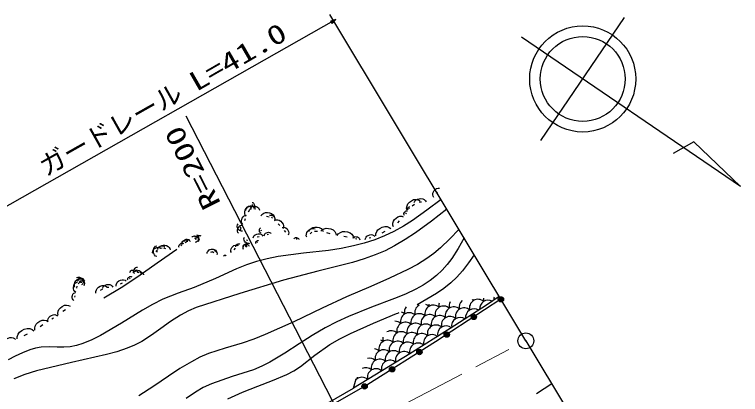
# Model space of a CAD drawing. Units: millimetres, scale not verified. Extents: x 40000 to 680000, y 20000 to 380000.
# Drawn here: x 505524 to 573972, y 304498 to 340290 of the extents above; entities that cross this region are included whole.
import ezdxf
from ezdxf.enums import TextEntityAlignment as Align

# ---------------------------------------------------------------- set-up
doc = ezdxf.new("R2010")
doc.units = ezdxf.units.MM
doc.header["$LTSCALE"] = 1000
doc.linetypes.add('CHAIN', pattern=[18.5, 12, -1.5, 3.5, -1.5])
doc.layers.add('M-BGD', color=7, linetype='Continuous', lineweight=25)
doc.layers.add('M-BMK', color=2, linetype='CHAIN', lineweight=13)
doc.styles.add('ＭＳ ゴシック', font='')
doc.styles.get('ＭＳ ゴシック').set_extended_font_data('MS Gothic')

# ---------------------------------------------------------------- blocks, each defined once
blk = doc.blocks.new('BUHIN1')
at = {"color": 7, "linetype": 'Continuous', "lineweight": 25}
for radius in [746, 22.5]:
    blk.add_circle((0, 0), radius, dxfattribs=at)
blk = doc.blocks.new('BUHIN899')
at = {"color": 7, "linetype": 'Continuous', "lineweight": 25}
blk.add_line((-25, 66), (25, -66), dxfattribs=at)
blk.add_lwpolyline([(126, -329), (42, -321), (-53, -275), (-124, -217), (-178, -127), (-216, -28), (-239, 82), (-225, 178), (-183, 265), (-126, 329)], dxfattribs=at)
blk = doc.blocks.new('BUHIN1075')
at = {"color": 7, "linetype": 'Continuous', "lineweight": 25}
blk.add_line((-74, 31), (74, -31), dxfattribs=at)
blk.add_lwpolyline([(371, -157), (298, -220), (185, -262), (81, -275), (-37, -247), (-148, -200), (-257, -132), (-325, -44), (-364, 60), (-371, 157)], dxfattribs=at)
blk = doc.blocks.new('BUHIN865')
at = {"color": 7, "linetype": 'Continuous', "lineweight": 25}
blk.add_line((-43, 17), (43, -17), dxfattribs=at)
blk.add_lwpolyline([(215, -84), (175, -121), (110, -147), (51, -156), (-17, -142), (-81, -117), (-145, -80), (-185, -31), (-210, 28), (-215, 84)], dxfattribs=at)
blk = doc.blocks.new('BUHIN833')
at = {"color": 7, "linetype": 'Continuous', "lineweight": 25}
blk.add_line((-85, -13), (85, 13), dxfattribs=at)
blk.add_lwpolyline([(425, 64), (394, -34), (314, -136), (226, -205), (104, -245), (-23, -264), (-161, -263), (-271, -221), (-365, -148), (-425, -64)], dxfattribs=at)
blk = doc.blocks.new('BUHIN981')
at = {"color": 7, "linetype": 'Continuous', "lineweight": 25}
blk.add_line((-32, 82), (32, -82), dxfattribs=at)
blk.add_lwpolyline([(158, -411), (53, -402), (-66, -344), (-155, -272), (-222, -159), (-269, -35), (-299, 102), (-281, 222), (-229, 332), (-158, 411)], dxfattribs=at)
blk = doc.blocks.new('BUHIN692')
at = {"color": 7, "linetype": 'Continuous', "lineweight": 25}
blk.add_line((11, 65), (-11, -65), dxfattribs=at)
blk.add_lwpolyline([(-57, -327), (-122, -281), (-176, -197), (-206, -116), (-205, -16), (-188, 82), (-154, 182), (-96, 253), (-19, 304), (57, 327)], dxfattribs=at)
blk = doc.blocks.new('BUHIN770')
at = {"color": 7, "linetype": 'Continuous', "lineweight": 25}
blk.add_line((-54, 40), (54, -40), dxfattribs=at)
blk.add_lwpolyline([(271, -201), (200, -238), (99, -250), (12, -240), (-78, -194), (-160, -134), (-235, -57), (-273, 28), (-285, 120), (-271, 201)], dxfattribs=at)
blk = doc.blocks.new('BUHIN1263')
at = {"color": 7, "linetype": 'Continuous', "lineweight": 25}
for radius in [249, 220, 191, 161, 132, 97.5, 67.5, 38.8, 7.5]:
    blk.add_circle((0, 0), radius, dxfattribs=at)
blk = doc.blocks.new('BUHIN1264')
at = {"color": 7, "linetype": 'Continuous', "lineweight": 25}
for radius in [249, 220, 191, 161, 132, 97.5, 67.5, 38.8, 7.5]:
    blk.add_circle((0, 0), radius, dxfattribs=at)
blk = doc.blocks.new('BUHIN1265')
at = {"color": 7, "linetype": 'Continuous', "lineweight": 25}
for radius in [249, 220, 191, 161, 132, 97.5, 67.5, 38.8, 7.5]:
    blk.add_circle((0, 0), radius, dxfattribs=at)

msp = doc.modelspace()

# ---------------------------------------------------------------- linework, layer by layer
at = {"layer": 'M-BGD'}
for p, q in [((553733, 309552), (535263, 340290)), ((535833, 339812), (501859, 320564)), ((555155, 328435), (563037, 340005)), ((573972, 324086), (553310, 338161)), ((537053, 300876), (521714, 330718)), ((569576, 328290), (567624, 327201)), ((573972, 324086), (569576, 328290)), ((545377, 323590), (545273, 323416)), ((543246, 322406), (543008, 322226)), ((543885, 322612), (543663, 322603)), ((527669, 321881), (527567, 321685)), ((527861, 321979), (527682, 321928)), ((527989, 322279), (527972, 322381)), ((542727, 322055), (542698, 321998)), ((527264, 321031), (527196, 320860)), ((529535, 321210), (529278, 321252)), ((542460, 321614), (542400, 321529)), ((530535, 320430), (530372, 320584)), ((541805, 320860), (541618, 320672)), ((526775, 320287), (526861, 320150)), ((528763, 320001), (528772, 319898)), ((531098, 319795), (530987, 319940)), ((533557, 319780), (533395, 319626)), ((534082, 319842), (533809, 319842)), ((535270, 319645), (534980, 319721)), ((540437, 319846), (540155, 319709)), ((522650, 319162), (522513, 319213)), ((522617, 319110), (522643, 319255)), ((522695, 319095), (522627, 319198)), ((522897, 319294), (522803, 319226)), ((527388, 319087), (527474, 318968)), ((528576, 319347), (528388, 319313)), ((532158, 319117), (532064, 319134)), ((536886, 319323), (536570, 319373)), ((537815, 319139), (537687, 319173)), ((539126, 319269), (538947, 319209)), ((519436, 318295), (519300, 318252)), ((521293, 318569), (521208, 318489)), ((521864, 318914), (521753, 318914)), ((527401, 318459), (527281, 318458)), ((527456, 318500), (527345, 318389)), ((528429, 318879), (528378, 318827)), ((518987, 318084), (518842, 317982)), ((518932, 318102), (518933, 317897)), ((519803, 318216), (519607, 318266)), ((524186, 317922), (524016, 317879)), ((524302, 317831), (524148, 317925)), ((526327, 318276), (526208, 318139)), ((525384, 317557), (525341, 317548)), ((517014, 316243), (516954, 316123)), ((516818, 316011), (516672, 316002)), ((517541, 315850), (517473, 315884)), ((511700, 315098), (511539, 314936)), ((511782, 315041), (511647, 315203)), ((511854, 315187), (511718, 315178)), ((511844, 315009), (511844, 315103)), ((515675, 314991), (515487, 314897)), ((516430, 315455), (516354, 315395)), ((511395, 314710), (511362, 314522)), ((513814, 314407), (513610, 314287)), ((514416, 314581), (514228, 314563)), ((511220, 313804), (511186, 313650)), ((551229, 313720), (550012, 312904)), ((550012, 312904), (546602, 310700)), ((510317, 312471), (510086, 312300)), ((509206, 311692), (509027, 311580)), ((508194, 311044), (507946, 310881)), ((506721, 310189), (506406, 310035)), ((546602, 310700), (542786, 308332)), ((553733, 309552), (567740, 286383)), ((542786, 308332), (537494, 305106)), ((537494, 305106), (537751, 305961)), ((556187, 305494), (554738, 304568)), ((532260, 302086), (537494, 305106))]:
    msp.add_line(p, q, dxfattribs=at)
for points in [[(535833, 339812), (535336, 339675), (535459, 339457)], [(535743, 339762), (535468, 339505), (535382, 339657)], [(535700, 339737), (535475, 339531), (535407, 339650)], [(535655, 339712), (535482, 339556), (535433, 339643)], [(535612, 339687), (535489, 339582), (535458, 339636)]]:
    msp.add_lwpolyline(points, close=True, dxfattribs=at)
for points in [[(535788, 339787), (535461, 339480), (535356, 339664), (535787, 339786)], [(535490, 339618), (535567, 339662), (535496, 339607), (535484, 339629), (535567, 339662)], [(545065, 323068), (544999, 323170), (544967, 323319), (544969, 323450), (545024, 323591), (545101, 323722), (545205, 323846), (545326, 323915), (545462, 323946), (545584, 323938)], [(545738, 322857), (544413, 321846), (543057, 320888), (542195, 320347), (541294, 319853), (540405, 319439), (539482, 319076), (538500, 318754), (537492, 318488), (536326, 318252), (535141, 318073), (532763, 317813), (530386, 317493), (529357, 317284), (528331, 317014), (527389, 316706), (526461, 316339), (524470, 315427), (522453, 314571), (520962, 314046), (519500, 313467), (518531, 312983), (517579, 312441), (515617, 311214), (513625, 310039), (512808, 309645), (511952, 309300), (511368, 309116), (510772, 308992), (510166, 308942), (509544, 308953), (508791, 308981), (508046, 308950), (507508, 308859), (506970, 308705), (506266, 308427), (505582, 308093), (504935, 307760)], [(527937, 322586), (527997, 322568), (528059, 322521), (528102, 322469), (528127, 322396), (528140, 322319), (528141, 322236), (528117, 322169), (528074, 322111), (528024, 322074)], [(542530, 321866), (542496, 322041), (542535, 322263), (542611, 322442), (542765, 322604), (542944, 322739), (543154, 322851), (543358, 322878), (543561, 322845), (543724, 322766)], [(543219, 322585), (543272, 322707), (543390, 322826), (543512, 322903), (543674, 322937), (543841, 322944), (544017, 322924), (544153, 322854), (544263, 322747), (544329, 322631)], [(546288, 321942), (544837, 320813), (543340, 319726), (542360, 319085), (541347, 318495), (540456, 318042), (539541, 317644), (538481, 317262), (537390, 316934), (534130, 316122), (530894, 315255), (526775, 314003), (522664, 312690), (521913, 312364), (521181, 311980), (520232, 311371), (519311, 310710), (518430, 310080), (517513, 309498), (516843, 309150), (516135, 308851), (515177, 308526), (514188, 308256), (510882, 307515), (507581, 306714), (506506, 306371), (505449, 305971)], [(527363, 321291), (527284, 321398), (527239, 321558), (527232, 321702), (527283, 321860), (527359, 322007), (527464, 322149), (527592, 322233), (527739, 322275), (527873, 322275)], [(527323, 321824), (527342, 321934), (527414, 322055), (527498, 322142), (527624, 322202), (527759, 322241), (527906, 322260), (528031, 322230), (528142, 322165), (528219, 322083)], [(542281, 321358), (542251, 321412), (542239, 321490), (542245, 321557), (542278, 321628), (542323, 321692), (542381, 321752), (542445, 321783), (542516, 321794), (542579, 321785)], [(542638, 321884), (542616, 321915), (542603, 321961), (542601, 322003), (542616, 322049), (542638, 322092), (542668, 322133), (542705, 322157), (542748, 322169), (542787, 322169)], [(527061, 320518), (526987, 320600), (526936, 320729), (526919, 320847), (526948, 320982), (526998, 321110), (527073, 321236), (527172, 321316), (527289, 321363), (527400, 321374)], [(528766, 321336), (528855, 321463), (529018, 321571), (529176, 321630), (529370, 321632), (529562, 321600), (529759, 321535), (529899, 321423), (529999, 321275), (530047, 321126)], [(541243, 320295), (541191, 320445), (541198, 320645), (541242, 320812), (541357, 320974), (541497, 321115), (541668, 321240), (541844, 321290), (542027, 321286), (542180, 321237)], [(527033, 319877), (526937, 319867), (526820, 319898), (526727, 319947), (526647, 320037), (526582, 320139), (526532, 320258), (526527, 320368), (526554, 320476), (526604, 320560)], [(530047, 320890), (530172, 320937), (530340, 320936), (530481, 320903), (530620, 320810), (530742, 320695), (530851, 320554), (530897, 320407), (530898, 320253), (530860, 320124)], [(547424, 320052), (546583, 319153), (545703, 318300), (545069, 317774), (544396, 317294), (543519, 316755), (542608, 316266), (540875, 315448), (539116, 314684), (536820, 313683), (534544, 312626), (531872, 311355), (529165, 310135), (528087, 309709), (526977, 309335), (525380, 308868), (523807, 308346), (522995, 307997), (522197, 307588), (521106, 306936), (520033, 306224), (518656, 305275), (517247, 304378)], [(528790, 319693), (528732, 319715), (528675, 319767), (528637, 319822), (528617, 319897), (528611, 319973), (528617, 320055), (528646, 320120), (528693, 320173), (528746, 320206)], [(530764, 320230), (530871, 320252), (531007, 320229), (531116, 320184), (531217, 320091), (531300, 319982), (531370, 319854), (531388, 319730), (531368, 319605), (531321, 319505)], [(533071, 319318), (533031, 319445), (533041, 319613), (533082, 319752), (533182, 319886), (533303, 320002), (533450, 320103), (533599, 320141), (533753, 320133), (533880, 320088)], [(533262, 319840), (533334, 319987), (533484, 320128), (533637, 320217), (533839, 320252), (534044, 320252), (534259, 320219), (534423, 320127), (534553, 319990), (534629, 319844)], [(534399, 319873), (534516, 320009), (534715, 320116), (534903, 320168), (535127, 320148), (535345, 320091), (535564, 319995), (535713, 319851), (535813, 319670), (535852, 319493)], [(535938, 319474), (536048, 319631), (536248, 319765), (536442, 319840), (536681, 319842), (536918, 319804), (537161, 319725), (537334, 319588), (537459, 319406), (537519, 319222)], [(539592, 319434), (539592, 319621), (539677, 319841), (539790, 320010), (539981, 320147), (540192, 320250), (540431, 320323), (540646, 320310), (540849, 320235), (541000, 320121)], [(521531, 318914), (521560, 318973), (521621, 319030), (521683, 319067), (521765, 319081), (521849, 319081), (521936, 319067), (522003, 319030), (522056, 318975), (522086, 318915)], [(547912, 319241), (547358, 318263), (546751, 317311), (546322, 316748), (545839, 316213), (545296, 315705), (544712, 315243), (544063, 314808), (543377, 314422), (542376, 313951), (541346, 313532), (539168, 312717), (537024, 311851), (535912, 311337), (534820, 310765), (533583, 310040), (532365, 309255), (531003, 308375), (529607, 307546), (528841, 307157), (528051, 306824), (526055, 306194), (524085, 305508), (523321, 305140), (522574, 304713), (521695, 304131)], [(522239, 319314), (522302, 319375), (522404, 319417), (522497, 319432), (522604, 319412), (522707, 319374), (522808, 319317), (522873, 319240), (522913, 319147), (522923, 319060)], [(522489, 319402), (522562, 319412), (522653, 319391), (522724, 319356), (522788, 319289), (522839, 319212), (522880, 319123), (522887, 319038), (522869, 318956), (522832, 318891)], [(522693, 319546), (522765, 319494), (522825, 319401), (522858, 319311), (522858, 319201), (522839, 319092), (522801, 318981), (522737, 318902), (522652, 318846), (522567, 318820)], [(522615, 319088), (522603, 319157), (522619, 319243), (522650, 319312), (522711, 319374), (522781, 319425), (522863, 319468), (522943, 319477), (523022, 319463), (523084, 319431)], [(527645, 318729), (527559, 318715), (527450, 318736), (527363, 318776), (527285, 318853), (527221, 318942), (527168, 319047), (527157, 319148), (527176, 319247), (527217, 319326)], [(528012, 319243), (528043, 319354), (528128, 319469), (528223, 319549), (528357, 319598), (528498, 319624), (528650, 319628), (528774, 319586), (528881, 319508), (528951, 319417)], [(528275, 318725), (528261, 318766), (528263, 318820), (528275, 318866), (528306, 318910), (528345, 318948), (528391, 318982), (528439, 318996), (528489, 318995), (528531, 318981)], [(531876, 319168), (531909, 319214), (531970, 319253), (532028, 319274), (532099, 319273), (532170, 319261), (532242, 319236), (532293, 319194), (532329, 319139), (532346, 319084)], [(537431, 319241), (537483, 319301), (537570, 319348), (537654, 319370), (537752, 319361), (537848, 319336), (537945, 319293), (538011, 319230), (538055, 319150), (538072, 319071)], [(538588, 319089), (538603, 319201), (538671, 319326), (538752, 319418), (538877, 319485), (539011, 319530), (539160, 319555), (539287, 319531), (539403, 319470), (539484, 319390)], [(518552, 317776), (518535, 317881), (518562, 318012), (518610, 318117), (518704, 318210), (518813, 318288), (518940, 318351), (519061, 318363), (519181, 318340), (519277, 318290)], [(518934, 317487), (518823, 317541), (518718, 317653), (518651, 317768), (518625, 317919), (518625, 318073), (518650, 318235), (518719, 318358), (518821, 318455), (518931, 318512)], [(519026, 318166), (519039, 318250), (519092, 318344), (519155, 318413), (519250, 318462), (519353, 318494), (519466, 318511), (519562, 318490), (519649, 318443), (519709, 318381)], [(519214, 318368), (519292, 318460), (519427, 318533), (519554, 318568), (519705, 318556), (519852, 318517), (520001, 318453), (520102, 318356), (520170, 318234), (520196, 318114)], [(521037, 318329), (521017, 318396), (521023, 318484), (521045, 318556), (521097, 318626), (521161, 318686), (521238, 318738), (521316, 318757), (521396, 318752), (521463, 318729)], [(525969, 317866), (525927, 317966), (525923, 318102), (525945, 318218), (526016, 318334), (526105, 318436), (526216, 318529), (526334, 318571), (526459, 318577), (526566, 318550)], [(527042, 318458), (527073, 318522), (527139, 318584), (527206, 318623), (527294, 318638), (527384, 318638), (527478, 318623), (527550, 318583), (527607, 318524), (527640, 318459)], [(527124, 318166), (527093, 318255), (527097, 318373), (527123, 318472), (527191, 318568), (527274, 318651), (527375, 318725), (527479, 318754), (527587, 318752), (527677, 318723)], [(513954, 313596), (515564, 314579), (517142, 315614), (518979, 316912), (520831, 318189)], [(523674, 317793), (523696, 317896), (523768, 318007), (523850, 318087), (523970, 318140), (524098, 318172), (524238, 318185), (524355, 318153), (524458, 318088), (524528, 318008)], [(523840, 318112), (523931, 318170), (524063, 318198), (524180, 318195), (524306, 318145), (524421, 318075), (524531, 317982), (524592, 317874), (524618, 317753), (524610, 317644)], [(525256, 317531), (525262, 317556), (525281, 317583), (525303, 317602), (525333, 317613), (525365, 317620), (525400, 317621), (525428, 317612), (525453, 317595), (525469, 317574)], [(548859, 317664), (548336, 316887), (547757, 316136), (547227, 315560), (546648, 315019), (545991, 314493), (545301, 314018), (544397, 313470), (543474, 312951)], [(516835, 315883), (516787, 315947), (516758, 316043), (516753, 316130), (516782, 316226), (516826, 316315), (516888, 316402), (516964, 316454), (517052, 316481), (517133, 316482)], [(511378, 315527), (511500, 315557), (511657, 315537), (511786, 315490), (511905, 315387), (512007, 315266), (512092, 315121), (512119, 314979), (512102, 314834), (512052, 314717)], [(516200, 315275), (516188, 315332), (516200, 315404), (516223, 315463), (516272, 315517), (516330, 315562), (516398, 315599), (516464, 315609), (516531, 315600), (516584, 315575)], [(516382, 315984), (516415, 316065), (516491, 316144), (516569, 316196), (516675, 316221), (516784, 316227), (516900, 316216), (516990, 316173), (517063, 316104), (517108, 316029)], [(517336, 315952), (517372, 315980), (517427, 315996), (517477, 315999), (517532, 315983), (517583, 315957), (517633, 315922), (517662, 315878), (517678, 315828), (517678, 315782)], [(511294, 314146), (511202, 314214), (511124, 314334), (511082, 314451), (511083, 314594), (511109, 314735), (511159, 314879), (511242, 314980), (511352, 315053), (511463, 315086)], [(511215, 314610), (511170, 314740), (511175, 314912), (511214, 315056), (511313, 315197), (511434, 315319), (511582, 315427), (511734, 315470), (511892, 315466), (512024, 315424)], [(511445, 315160), (511476, 315236), (511546, 315311), (511620, 315360), (511720, 315384), (511822, 315391), (511931, 315381), (512016, 315340), (512085, 315276), (512128, 315205)], [(511843, 315291), (511894, 315266), (511942, 315215), (511973, 315162), (511985, 315093), (511985, 315022), (511974, 314948), (511942, 314892), (511895, 314847), (511845, 314821)], [(515112, 314708), (515110, 314833), (515165, 314982), (515240, 315096), (515367, 315189), (515508, 315260), (515667, 315310), (515812, 315304), (515948, 315255), (516050, 315180)], [(513200, 314047), (513189, 314189), (513240, 314360), (513316, 314494), (513452, 314608), (513606, 314698), (513782, 314767), (513946, 314770), (514103, 314725), (514224, 314648)], [(513852, 314528), (513892, 314633), (513986, 314739), (514086, 314810), (514222, 314847), (514363, 314860), (514513, 314850), (514632, 314797), (514730, 314712), (514791, 314616)], [(511119, 313343), (511045, 313401), (510984, 313503), (510953, 313601), (510959, 313718), (510984, 313834), (511030, 313951), (511102, 314032), (511195, 314088), (511287, 314112)], [(509626, 311957), (509594, 312126), (509633, 312338), (509707, 312509), (509855, 312664), (510028, 312793), (510231, 312899), (510427, 312924), (510622, 312891), (510777, 312814)], [(551385, 313461), (545229, 309458), (538836, 305433), (531666, 301345), (525511, 297919), (517024, 293768)], [(525625, 304096), (527032, 304714), (528474, 305282), (529853, 305804), (531201, 306378), (531853, 306735), (532476, 307144), (533853, 308193), (535266, 309192), (536208, 309738), (537190, 310237), (539358, 311205), (541552, 312120), (541663, 312166), (541783, 312215)], [(507452, 310555), (507429, 310731), (507482, 310947), (507568, 311119), (507730, 311270), (507915, 311392), (508130, 311490), (508334, 311504), (508533, 311458), (508688, 311370)], [(508669, 311357), (508656, 311483), (508697, 311636), (508762, 311757), (508880, 311861), (509014, 311945), (509169, 312010), (509314, 312017), (509455, 311980), (509564, 311915)], [(505774, 309726), (505774, 309936), (505868, 310183), (505996, 310372), (506209, 310526), (506446, 310641), (506714, 310724), (506955, 310710), (507183, 310626), (507352, 310498)], [(504556, 309366), (504580, 309497), (504666, 309639), (504767, 309742), (504917, 309814), (505077, 309859), (505252, 309880), (505401, 309844), (505532, 309766), (505623, 309668)]]:
    msp.add_lwpolyline(points, dxfattribs=at)
for radius in [5000, 4000]:
    msp.add_circle((559096, 334220), radius, dxfattribs=at)
for centre, start, end in [((550548, 313459), 172.92383, 194.44458), ((551509, 313372), 158.52448, 180.53638), ((544061, 312194), 119.60199, 194.44458), ((545021, 312107), 48.28027, 194.44458), ((544061, 312194), 48.28027, 72.78741), ((545384, 313001), 180.22662, 194.44458), ((545982, 312020), 48.28027, 194.44458), ((546344, 312914), 166.39081, 194.44458), ((547305, 312827), 151.19098, 194.44458), ((548265, 312740), 132.24927, 194.44458), ((549225, 312653), 48.28027, 194.44458), ((548265, 312740), 48.28027, 60.14014), ((549588, 313546), 186.49683, 194.44458), ((550185, 312566), 61.63892, 185.02466), ((542738, 311388), 48.28027, 194.44458), ((541778, 311475), 48.28027, 72.22211), ((543101, 312281), 143.12585, 194.44458), ((546942, 311933), 48.28027, 194.44458), ((547902, 311846), 48.28027, 194.44458), ((548862, 311759), 57.49774, 188.26465), ((543698, 311301), 48.28027, 194.44458), ((544659, 311214), 48.28027, 194.44458), ((545619, 311127), 48.28027, 194.44458), ((546579, 311040), 48.28027, 194.44458), ((547539, 310953), 54.33972, 191.42267), ((541415, 310582), 48.28027, 91.85254), ((542375, 310495), 48.28027, 194.44458), ((543336, 310408), 48.28027, 194.44458), ((544296, 310321), 48.28027, 194.44458), ((545256, 310234), 48.28027, 194.44458), ((546217, 310146), 51.24878, 192.59418), ((541052, 309688), 48.28027, 120.51385), ((542013, 309601), 48.28027, 194.44458), ((542973, 309514), 48.28027, 194.44458), ((543933, 309427), 48.28027, 194.44458), ((544894, 309340), 50.12103, 193.52185), ((540690, 308795), 48.28027, 194.44458), ((539729, 308882), 48.28027, 65.18488), ((541052, 309688), 166.19794, 194.44458), ((541650, 308708), 48.28027, 194.44458), ((542610, 308621), 48.28027, 194.44458), ((539367, 307988), 48.28027, 83.62756), ((540327, 307901), 48.28027, 194.44458), ((543571, 308534), 49.19836, 194.44458), ((541287, 307814), 48.28027, 194.44458), ((542247, 307727), 48.28027, 194.44458), ((539004, 307095), 48.28027, 103.40106), ((539964, 307008), 48.28027, 194.44458), ((540925, 306921), 48.28027, 194.44458), ((538641, 306202), 48.28027, 115.8349), ((539602, 306115), 48.28027, 194.44458), ((538279, 305308), 48.28027, 132.14801), ((538641, 306202), 186.16089, 194.44458)]:
    msp.add_arc(centre, 810, start, end, dxfattribs=at)
at = {"layer": 'M-BMK'}
msp.add_line((537053, 300876), (553068, 309206), dxfattribs=at)

# ---------------------------------------------------------------- block references
at = {"layer": 'M-BGD', "rotation": 235.07012}
for name, p in [('BUHIN981', (528181, 321968)), ('BUHIN692', (529794, 321141)), ('BUHIN833', (526839, 320065)), ('BUHIN770', (529395, 319556)), ('BUHIN1075', (521667, 318837)), ('BUHIN865', (526580, 318522)), ('BUHIN899', (517179, 315969)), ('BUHIN1263', (551385, 313461)), ('BUHIN1263', (548828, 311799)), ('BUHIN1263', (546272, 310136)), ('BUHIN1', (553733, 309552)), ('BUHIN1264', (543701, 308496)), ('BUHIN1264', (541120, 306871)), ('BUHIN1265', (538532, 305260))]:
    msp.add_blockref(name, p, dxfattribs=at)

# ---------------------------------------------------------------- texts
at = {"layer": 'M-BGD', "style": 'ＭＳ ゴシック', "width": 1.35}
for s, rotation, p in [('L=41.0', 30, (522932, 332505)), ('R=200', 117, (525509, 322747))]:
    msp.add_text(s, height=1833, rotation=rotation, dxfattribs=at).set_placement(p, align=Align.BOTTOM_LEFT)
at = {"layer": 'M-BGD', "style": 'ＭＳ ゴシック'}
msp.add_text('ガードレール', height=1833, rotation=29.4, dxfattribs=at).set_placement((508755, 324527), align=Align.BOTTOM_LEFT)

doc.saveas('drawing.dxf')
